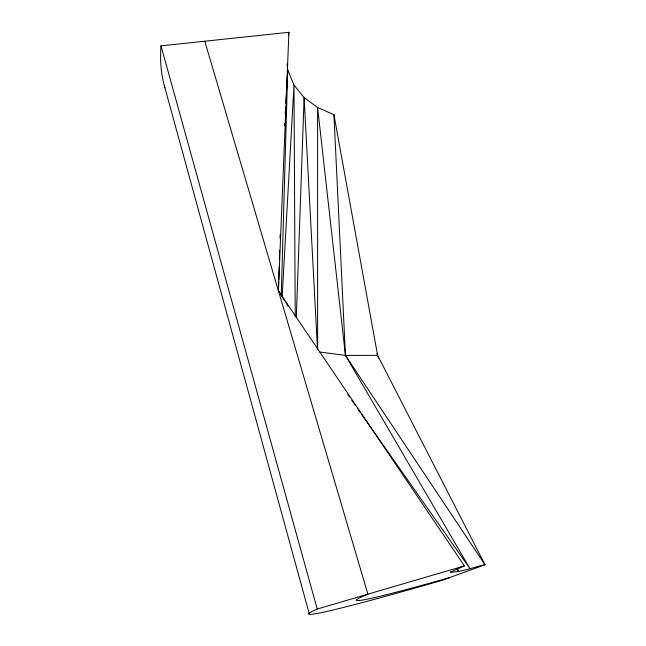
<?xml version="1.0" encoding="UTF-8"?>
<svg xmlns="http://www.w3.org/2000/svg" width="646" height="646" viewBox="0 0 646 646"><rect width="100%" height="100%" fill="white"/><g stroke="black" fill="none" stroke-linecap="round" stroke-linejoin="round"><path stroke-width="0.97" d="M281.26 295.101L287.728 69.897L287.115 64.002M278.692 281.753L278.41 290.813L284.862 301.06M278.757 279.742L279.161 266.653M279.387 259.603L279.67 250.543M280.049 238.463L280.17 234.433M296.304 317.695L304.121 97.651L293.987 85.094L287.728 69.897L285.839 103.15M164.891 87.735A322.572 177.868 -28.1 0 1 160.999 45.858L288.923 32.3L278.41 290.813L464.409 565.888L450.294 572.178C462.003 572.211 473.51 567.002 485.001 564.749L377.619 355.373L333.917 114.649L317.606 107.502L304.121 97.651L317.461 348.695M282.132 297.128L293.987 85.094L295.23 316.637M284.587 125.316L284.7 123.297M285.217 114.229L285.613 107.179M288.463 35.288L288.923 32.3M160.999 45.858L317.218 609.033L464.409 565.888M377.619 355.373L345.44 355.413L319.608 351.973M457.013 568.884L458.773 571.339L457.142 568.795M347.742 394.609L349.478 397.08M351.795 400.383L355.276 405.333M357.593 408.635L360.484 412.754M361.647 414.409L469.973 568.674L345.44 355.413L317.606 107.502L317.622 349.688M285.936 302.764L288.084 306.18M377.006 353.451L378.548 358.247M204.782 41.215L367.889 594.183A373.784 9.133 -17.3 0 0 449.382 577.685M164.342 85.757L309.232 613.7M333.917 114.649L345.44 355.413L485.001 564.749L441.816 580.431A394.294 9.973 -17.3 0 1 317.218 609.033"/></g></svg>
